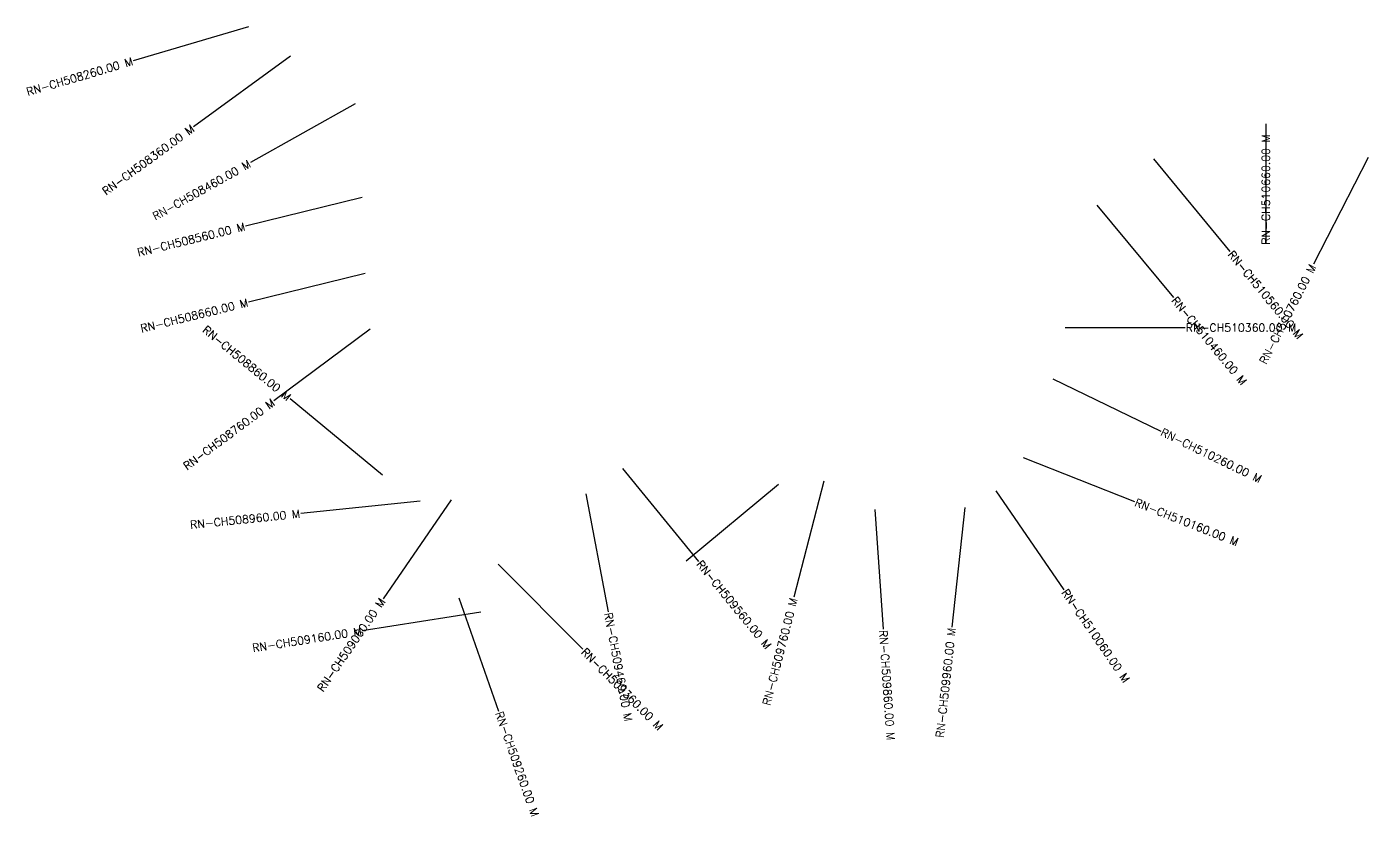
# Model space of a CAD drawing. Header units: metres. Extents: x 314067 to 321949, y 1880779 to 1885956.
# Drawn here: x 314069 to 315745, y 1882384 to 1883371 of the extents above; entities that cross this region are included whole.
import ezdxf
from ezdxf.enums import TextEntityAlignment as Align

# ---------------------------------------------------------------- set-up
doc = ezdxf.new("R2010")
doc.units = ezdxf.units.M
doc.layers.add('CS', color=134, linetype='Continuous')
doc.layers.add('CSMark', color=6, linetype='Continuous')
doc.styles.get("Standard").update_dxf_attribs({"font": 'simplex.shx'})

msp = doc.modelspace()

# ---------------------------------------------------------------- linework, layer by layer
at = {"layer": 'CS'}
for p, q in [((314345.8, 1883370.7), (314201.9, 1883328.3)), ((314398.4, 1883334), (314277.2, 1883245.6)), ((314479.1, 1883274.5), (314348.3, 1883201)), ((315617.5, 1883249.4), (315617.5, 1883099.4)), ((315745.4, 1883207.4), (315676.9, 1883074)), ((315477, 1883205.6), (315572.5, 1883089.9)), ((314487.9, 1883157.6), (314342.2, 1883121.7)), ((315406.3, 1883147.8), (315502, 1883032.3)), ((314491.7, 1883062.6), (314346, 1883026.7)), ((314497.9, 1882992.9), (314377.7, 1882903.3)), ((315366.5, 1882994.8), (315516.5, 1882994.8)), ((315351.3, 1882930.9), (315486.3, 1882865.5)), ((314513.6, 1882810.5), (314397.9, 1882905.9)), ((315314, 1882832.6), (315453.5, 1882777.5)), ((314813.2, 1882818.8), (314908.3, 1882702.8)), ((315008.3, 1882799), (314893.1, 1882702.9)), ((315065.2, 1882803.1), (315027.7, 1882657.9)), ((315279.9, 1882790.9), (315365.1, 1882667.4)), ((314560.5, 1882777.9), (314411.3, 1882762.6)), ((314599.3, 1882779.6), (314514.1, 1882656.1)), ((314767.4, 1882787.1), (314795.3, 1882639.7)), ((315128.6, 1882767.6), (315139.1, 1882618)), ((315241.2, 1882769.9), (315225, 1882620.7)), ((314658.1, 1882699.5), (314763.7, 1882592.9)), ((314608.9, 1882657.2), (314658.6, 1882515.6)), ((314636.2, 1882639.5), (314488, 1882616))]:
    msp.add_line(p, q, dxfattribs=at)

# ---------------------------------------------------------------- texts
at = {"layer": 'CSMark'}
for s, rotation, p in [('RN-CH508260.00 M', 16.4006, (314201, 1883328)), ('RN-CH508360.00 M', 36.0952, (314276.4, 1883245)), ('RN-CH508460.00 M', 29.3402, (314347.4, 1883200.5)), ('RN-CH508560.00 M', 13.8439, (314341.2, 1883121.4)), ('RN-CH510760.00 M', 62.8164, (315676.5, 1883073.1)), ('RN-CH508660.00 M', 13.848, (314345.1, 1883026.4)), ('RN-CH508860.00 M', 320.5181, (314397.1, 1882906.5)), ('RN-CH508760.00 M', 36.6806, (314376.9, 1882902.7)), ('RN-CH508960.00 M', 5.8634, (314410.3, 1882762.5)), ('RN-CH509060.00 M', 55.3933, (314513.5, 1882655.3)), ('RN-CH509760.00 M', 75.5403, (315027.5, 1882656.9)), ('RN-CH509160.00 M', 8.9871, (314487.1, 1882615.9)), ('RN-CH509960.00 M', 83.7909, (315224.9, 1882619.7))]:
    msp.add_text(s, height=10, rotation=rotation, dxfattribs=at).set_placement(p, align=Align.MIDDLE_RIGHT)
for s, rotation, p in [('RN-CH510660.00 M', 90, (315617.5, 1883098.4)), ('RN-CH510560.00 M', 309.5343, (315573.2, 1883089.1)), ('RN-CH510460.00 M', 309.6512, (315502.6, 1883031.5)), ('RN-CH510260.00 M', 334.155, (315487.2, 1882865.1)), ('RN-CH510160.00 M', 338.4212, (315454.4, 1882777.1)), ('RN-CH509560.00 M', 309.3505, (314908.9, 1882702)), ('RN-CH510060.00 M', 304.6061, (315365.7, 1882666.6)), ('RN-CH509460.00 M', 280.7037, (314795.4, 1882638.8)), ('RN-CH509860.00 M', 274.0007, (315139.2, 1882617)), ('RN-CH509360.00 M', 314.7136, (314764.4, 1882592.2)), ('RN-CH509260.00 M', 289.3218, (314658.9, 1882514.7))]:
    msp.add_text(s, height=10, rotation=rotation, dxfattribs=at).set_placement(p, align=Align.MIDDLE_LEFT)
msp.add_text('RN-CH510360.00 M', height=10, dxfattribs=at).set_placement((315517.5, 1882994.8), align=Align.MIDDLE_LEFT)

doc.saveas('drawing.dxf')
